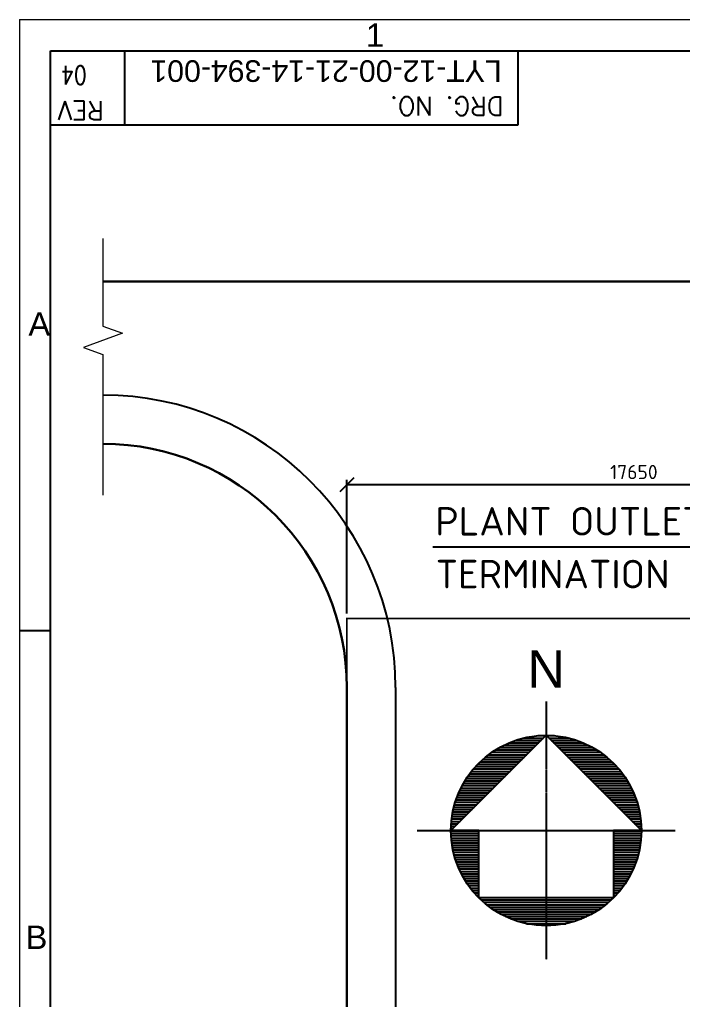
# Model space of a CAD drawing. Header units: inches. Extents: x 8618018 to 8935006, y 2431589 to 2567223.
# Drawn here: x 8618018 to 8638399, y 2514308 to 2544453 of the extents above; entities that cross this region are included whole.
import ezdxf
from ezdxf.enums import TextEntityAlignment as Align

# ---------------------------------------------------------------- set-up
doc = ezdxf.new("R2010")
doc.units = ezdxf.units.IN
doc.header["$MEASUREMENT"] = 0
doc.linetypes.add('CENTER', pattern=[2, 1.25, -0.25, 0.25, -0.25])
doc.linetypes.add('CENTER2', pattern=[1.125, 0.75, -0.125, 0.125, -0.125])
doc.layers.get('Defpoints').update_dxf_attribs({"color": 252})
for name, color, linetype in [('AC Text', 7, 'Continuous'), ('BOM', 252, 'Continuous'), ('CENTRE OF ROAD', 252, 'CENTER2'), ('DRG', 252, 'Continuous'), ('LAY-ROAD', 252, 'Continuous'), ('LAY-ROAD CARREGE WAY', 252, 'Continuous')]:
    doc.layers.add(name, color=color, linetype=linetype)
doc.layers.add('DIM', color=252, linetype='Continuous', lineweight=13)
doc.layers.add('RAHM5', color=252, linetype='Continuous', lineweight=0)
doc.styles.add('COMPLEX', font='arial.ttf', dxfattribs={"width": 0.8})
doc.styles.add('ISOCPEUR', font='isocpeur.ttf')
doc.styles.add('ROMANS', font='ROMANS.shx', dxfattribs={"width": 0.8})
doc.styles.add('SIMPLEX', font='SIMPLEX.shx')
doc.styles.get("Standard").update_dxf_attribs({"font": 'arial.ttf'})
doc.styles.add('TITLE', font='simplex.shx', dxfattribs={"width": 0.8})
doc.dimstyles.new('DIM', dxfattribs={"dimscale": 175, "dimtxt": 2.5, "dimasz": 2.5, "dimexe": 0.875, "dimexo": 0.875, "dimgap": 1, "dimtad": 1, "dimdec": 0, "dimzin": 9, "dimdsep": 46, "dimtxsty": 'ISOCPEUR', "dimblk": 'OBLIQUE', "dimcen": 0.09, "dimclrd": 256, "dimclre": 256, "dimclrt": 252, "dimadec": 0, "dimazin": 0, "dimtfac": 1, "dimtdec": 0, "dimtmove": 0, "dimatfit": 3, "dimfxl": 1, "dimtfill": 1, "dimtolj": 1, "dimtzin": 0, "dimarcsym": 0})

# ---------------------------------------------------------------- blocks, each defined once
blk = doc.blocks.new('_Oblique')
at = {"color": 0, "linetype": 'ByBlock', "lineweight": -2}
blk.add_line((-0.5, -0.5), (0.5, 0.5), dxfattribs=at)
blk = doc.blocks.new('*X80')
at = {"color": 0}
for p, q in [((137.95, 129.75), (138.78, 129.75)), ((138.85, 129.75), (139.68, 129.75)), ((134.38, 128.75), (137.78, 128.75)), ((134.92, 129), (138.03, 129)), ((135.58, 129.25), (138.28, 129.25)), ((136.43, 129.5), (138.53, 129.5)), ((139.1, 129.5), (141.19, 129.5)), ((139.35, 129.25), (142.05, 129.25)), ((139.6, 129), (142.7, 129)), ((139.85, 128.75), (143.25, 128.75)), ((132.76, 127.75), (136.78, 127.75)), ((133.11, 128), (137.03, 128)), ((133.49, 128.25), (137.28, 128.25)), ((133.91, 128.5), (137.53, 128.5)), ((140.1, 128.5), (143.72, 128.5)), ((140.35, 128.25), (144.14, 128.25)), ((140.6, 128), (144.52, 128)), ((140.85, 127.75), (144.86, 127.75)), ((131.64, 126.75), (135.78, 126.75)), ((131.89, 127), (136.03, 127)), ((132.16, 127.25), (136.28, 127.25)), ((132.45, 127.5), (136.53, 127.5)), ((141.1, 127.5), (145.18, 127.5)), ((141.35, 127.25), (145.47, 127.25)), ((141.6, 127), (145.74, 127)), ((141.85, 126.75), (145.99, 126.75)), ((130.79, 125.75), (134.78, 125.75)), ((130.98, 126), (135.03, 126)), ((131.18, 126.25), (135.28, 126.25)), ((131.4, 126.5), (135.53, 126.5)), ((142.1, 126.5), (146.23, 126.5)), ((142.35, 126.25), (146.45, 126.25)), ((142.6, 126), (146.65, 126)), ((142.85, 125.75), (146.84, 125.75)), ((130.13, 124.75), (133.78, 124.75)), ((130.28, 125), (134.03, 125)), ((130.44, 125.25), (134.28, 125.25)), ((130.61, 125.5), (134.53, 125.5)), ((143.1, 125.5), (147.02, 125.5)), ((143.35, 125.25), (147.19, 125.25)), ((143.6, 125), (147.35, 125)), ((143.85, 124.75), (147.5, 124.75)), ((129.53, 123.5), (132.53, 123.5)), ((129.63, 123.75), (132.78, 123.75)), ((129.74, 124), (133.03, 124)), ((129.87, 124.25), (133.28, 124.25)), ((129.99, 124.5), (133.53, 124.5)), ((144.1, 124.5), (147.63, 124.5)), ((144.35, 124.25), (147.76, 124.25)), ((144.6, 124), (147.88, 124)), ((144.85, 123.75), (148, 123.75)), ((145.1, 123.5), (148.1, 123.5)), ((129.19, 122.5), (131.53, 122.5)), ((129.26, 122.75), (131.78, 122.75)), ((129.34, 123), (132.03, 123)), ((129.43, 123.25), (132.28, 123.25)), ((145.35, 123.25), (148.2, 123.25)), ((145.6, 123), (148.28, 123)), ((145.85, 122.75), (148.37, 122.75)), ((146.1, 122.5), (148.44, 122.5)), ((128.96, 121.5), (130.53, 121.5)), ((129.01, 121.75), (130.78, 121.75)), ((129.06, 122), (131.03, 122)), ((129.12, 122.25), (131.28, 122.25)), ((146.35, 122.25), (148.51, 122.25)), ((146.6, 122), (148.57, 122)), ((146.85, 121.75), (148.62, 121.75)), ((147.1, 121.5), (148.67, 121.5)), ((128.84, 120.5), (129.53, 120.5)), ((128.86, 120.75), (129.78, 120.75)), ((128.89, 121), (130.03, 121)), ((128.92, 121.25), (130.28, 121.25)), ((147.35, 121.25), (148.71, 121.25)), ((147.6, 121), (148.74, 121)), ((147.85, 120.75), (148.77, 120.75)), ((148.1, 120.5), (148.79, 120.5)), ((128.81, 119.75), (131.74, 119.75)), ((128.82, 120.25), (129.28, 120.25)), ((128.82, 120), (129.03, 120)), ((128.82, 119.5), (131.74, 119.5)), ((145.89, 119.75), (148.81, 119.75)), ((145.89, 119.5), (148.81, 119.5)), ((148.35, 120.25), (148.8, 120.25)), ((148.6, 120), (148.81, 120)), ((128.83, 119.25), (131.74, 119.25)), ((128.85, 119), (131.74, 119)), ((128.87, 118.75), (131.74, 118.75)), ((128.9, 118.5), (131.74, 118.5)), ((145.89, 119.25), (148.8, 119.25)), ((145.89, 119), (148.78, 119)), ((145.89, 118.75), (148.76, 118.75)), ((145.89, 118.5), (148.73, 118.5)), ((128.93, 118.25), (131.74, 118.25)), ((128.98, 118), (131.74, 118)), ((129.02, 117.75), (131.74, 117.75)), ((129.08, 117.5), (131.74, 117.5)), ((145.89, 118.25), (148.7, 118.25)), ((145.89, 118), (148.65, 118)), ((145.89, 117.75), (148.6, 117.75)), ((145.89, 117.5), (148.55, 117.5)), ((129.14, 117.25), (131.74, 117.25)), ((129.21, 117), (131.74, 117)), ((129.29, 116.75), (131.74, 116.75)), ((129.37, 116.5), (131.74, 116.5)), ((145.89, 117.25), (148.49, 117.25)), ((145.89, 117), (148.42, 117)), ((145.89, 116.75), (148.34, 116.75)), ((145.89, 116.5), (148.26, 116.5)), ((129.46, 116.25), (131.74, 116.25)), ((129.56, 116), (131.74, 116)), ((129.67, 115.75), (131.74, 115.75)), ((129.78, 115.5), (131.74, 115.5)), ((129.9, 115.25), (131.74, 115.25)), ((145.89, 116.25), (148.17, 116.25)), ((145.89, 116), (148.07, 116)), ((145.89, 115.75), (147.96, 115.75)), ((145.89, 115.5), (147.85, 115.5)), ((145.89, 115.25), (147.73, 115.25)), ((130.03, 115), (131.74, 115)), ((130.18, 114.75), (131.74, 114.75)), ((130.33, 114.5), (131.74, 114.5)), ((130.49, 114.25), (131.74, 114.25)), ((145.89, 115), (147.59, 115)), ((145.89, 114.75), (147.45, 114.75)), ((145.89, 114.5), (147.3, 114.5)), ((145.89, 114.25), (147.14, 114.25)), ((130.66, 114), (131.74, 114)), ((130.84, 113.75), (131.74, 113.75)), ((131.04, 113.5), (131.74, 113.5)), ((131.25, 113.25), (131.74, 113.25)), ((145.89, 114), (146.97, 114)), ((145.89, 113.75), (146.79, 113.75)), ((145.89, 113.5), (146.59, 113.5)), ((145.89, 113.25), (146.38, 113.25)), ((131.47, 113), (131.74, 113)), ((131.71, 112.75), (131.74, 112.75)), ((131.97, 112.5), (145.66, 112.5)), ((132.24, 112.25), (145.39, 112.25)), ((145.89, 113), (146.16, 113)), ((145.89, 112.75), (145.92, 112.75)), ((132.54, 112), (145.09, 112)), ((132.86, 111.75), (144.76, 111.75)), ((133.22, 111.5), (144.41, 111.5)), ((133.61, 111.25), (144.02, 111.25)), ((134.04, 111), (143.59, 111)), ((134.53, 110.75), (143.09, 110.75)), ((135.11, 110.5), (142.52, 110.5)), ((135.81, 110.25), (141.82, 110.25)), ((136.76, 110), (140.87, 110))]:
    blk.add_line(p, q, dxfattribs=at)
blk = doc.blocks.new('A$Ce7f27938')
at = {"color": 9, "linetype": 'CENTER2'}
for p, q in [((0, 3971), (0, -3971)), ((-3971, 0), (3971, 0))]:
    blk.add_line(p, q, dxfattribs=at)
at = {"color": 7}
blk.add_lwpolyline([(-2072, 0), (-2930, 0), (0, 2930), (2930, 0), (2072, 0), (2072, -2072), (-2072, -2072)], close=True, dxfattribs=at)
blk.add_circle((0, 0), 2930)
at = {"color": 7, "xscale": 292.96875, "yscale": 292.96875, "zscale": 292.96875}
blk.add_blockref('*X80', (-40668, -35094), dxfattribs=at)
at = {"color": 7}
blk.add_text('N', height=1150, dxfattribs=at).set_placement((0, 4973), align=Align.MIDDLE)
blk = doc.blocks.new('*D238')
at = {"layer": 'Defpoints', "color": 0, "transparency": 16777216}
for p in [(0, 58799), (0, 54685), (17650, 53950)]:
    blk.add_point(p, dxfattribs=at)
at = {"layer": 'DIM', "lineweight": -2, "transparency": 16777216}
for p, q in [((0, 54838), (0, 58952)), ((17650, 58799), (0, 58799)), ((17650, 54103), (17650, 58952))]:
    blk.add_line(p, q, dxfattribs=at)
at = {"layer": 'DIM', "lineweight": -2, "transparency": 16777216, "xscale": 437.5, "yscale": 437.5, "zscale": 437.5, "rotation": 180}
blk.add_blockref('_Oblique', (0, 58799), dxfattribs=at)
at = {"layer": 'DIM', "lineweight": -2, "transparency": 16777216, "xscale": 437.5, "yscale": 437.5, "zscale": 437.5}
blk.add_blockref('_Oblique', (17650, 58799), dxfattribs=at)
at = {"layer": 'DIM', "color": 252, "transparency": 16777216, "insert": (8825, 59193), "char_height": 437.5, "attachment_point": 5, "style": 'ISOCPEUR', "bg_fill": 3, "box_fill_scale": 1.1, "bg_fill_color": 256, "bg_fill_true_color": 13158600, "bg_fill_transparency": 0}
blk.add_mtext('\\A1;17650', dxfattribs=at)
blk = doc.blocks.new('DC TIT_A1')
at = {"color": 3, "style": 'SIMPLEX', "width": 0.8}
blk.add_attdef('REV.', text='', height=3, rotation=180, dxfattribs=at).set_placement((9.51, 537.59), align=Align.CENTER)
at = {"color": 3, "width": 0.8}
for tag, height, style, p in [('CUSTOMER', 4.5, 'TITLE', (757.14, 61)), ('EQUIPMENT', 4.5, 'TITLE', (767.57, 50.9)), ('DETAIL', 5, 'TITLE', (766.57, 39.47)), ('TS', 2.5, 'SIMPLEX', (811.83, 20.6)), ('REV.', 3, 'SIMPLEX', (830.3, 7.7))]:
    blk.add_attdef(tag, text='', height=height, dxfattribs=dict(at, style=style)).set_placement(p, align=Align.CENTER)
at = {"color": 2, "width": 0.8}
for tag, p, height, style in [('SCALE', (665.45, 26.07), 2.5, 'TITLE'), ('DRN_NAME', (664.74, 20.15), 2.5, 'TITLE'), ('DRN_DATE', (691.91, 20.15), 2.5, 'TITLE'), ('REF_DRG_NAME', (231.12, 12.98), 3, 'SIMPLEX'), ('CHK_NAME', (664.7, 13.89), 2.5, 'TITLE'), ('CHK_DATE', (691.91, 13.89), 2.5, 'TITLE'), ('REF_DRG_NO', (193.06, 12.98), 2.5, 'SIMPLEX'), ('APP_NAME', (664.7, 6.93), 2.5, 'TITLE'), ('APP_DATE', (691.91, 6.93), 2.5, 'TITLE')]:
    blk.add_attdef(tag, p, '', height=height, dxfattribs=dict(at, style=style))
at = {"layer": 'RAHM5', "color": 3, "style": 'SIMPLEX', "width": 0.8}
blk.add_attdef('DRG_NO', text='', height=4, rotation=180, dxfattribs=at).set_placement((18.58, 538.6), align=Align.RIGHT)
for tag, p in [('MATERIAL', (713.43, 21)), ('WEIGHT', (764.68, 20.22))]:
    blk.add_attdef(tag, p, '', height=3, dxfattribs=at)
for tag, p in [('DC_PART_ID', (752.74, 6.94)), ('DRG_NO', (821.28, 6.94))]:
    blk.add_attdef(tag, text='', height=4.5, dxfattribs=at).set_placement(p, align=Align.RIGHT)
blk = doc.blocks.new('A1')
at = {"layer": 'BOM', "color": 7}
for p, q in [((5.01, 4.98), (5.01, 588.92)), ((5.01, 588.92), (836, 588.92))]:
    blk.add_line(p, q, dxfattribs=at)
at = {"layer": 'DIM', "color": 7}
for q in [(841, 594), (0, 0)]:
    blk.add_line((0, 594), q, dxfattribs=at)
at = {"layer": 'DRG', "color": 7}
for p, q in [((16.95, 588.92), (16.95, 576.97)), ((80.69, 576.97), (80.69, 588.92)), ((5.01, 576.97), (80.69, 576.97)), ((5.01, 495), (0, 495))]:
    blk.add_line(p, q, dxfattribs=at)
at = {"layer": 'DRG', "lineweight": 0}
ref = blk.add_blockref('DC TIT_A1', (-0.71, 0.68), dxfattribs=dict(at, xscale=1.001190476, yscale=1.001190476, zscale=1.001190476))
ref.add_attrib('REV.', '04', dxfattribs={"layer": '0', "color": 3, "height": 3.004, "style": 'SIMPLEX', "width": 0.8}).set_placement((830.58, 8.4), align=Align.CENTER)
ref.add_attrib('REV.', '04', dxfattribs={"layer": '0', "color": 3, "height": 3.004, "rotation": 180, "style": 'SIMPLEX', "width": 0.8}).set_placement((8.81, 586.52), align=Align.CENTER)
at = {"color": 7, "style": 'COMPLEX'}
blk.add_text('LYT-12-00-21-14-394-001', height=3.5042, rotation=180, dxfattribs=at).set_placement((78.03, 587.42))
at = {"color": 7, "style": 'ROMANS'}
for p in [(574.46, 35.06), (574.46, 25.99)]:
    blk.add_attdef('-', text='', height=3.2, dxfattribs=at).set_placement(p, align=Align.CENTER)
blk.add_attdef('REVNO.', (623.63, 25.56), '', height=3.2, dxfattribs=at)
at = {"layer": 'AC Text', "color": 7, "style": 'ROMANS'}
for tag, p in [('DRAWN____BY', (536.24, 17.62)), ('CHECKED_____BY', (574.6, 17.8)), ('APPROVED_____BY', (613.13, 17.62))]:
    blk.add_attdef(tag, p, '', height=2, dxfattribs=at)
at = {"layer": 'DRG', "color": 7}
for s, p in [('1', (56.04, 589.59)), ('A', (1.42, 542.8)), ('B', (0.95, 443.5))]:
    blk.add_text(s, height=3.8, dxfattribs=at).set_placement(p)
at = {"layer": 'DRG', "color": 7, "style": 'SIMPLEX'}
for s, p in [('REV', (13.67, 580.78)), ('DRG. NO.', (78.35, 581.49))]:
    blk.add_text(s, height=3.004, rotation=180, dxfattribs=at).set_placement(p)
blk = doc.blocks.new('GA CRM')
at = {"const_width": 50}
blk.add_lwpolyline([(0, 0), (0, 54685), (95505, 54685), (95505, 0), (0, 0)], dxfattribs=at)
at = {"layer": 'CENTRE OF ROAD', "linetype": 'CENTER', "lineweight": 30}
for p, q in [((-7500, 65060), (22707.1, 65060)), ((7500, 65060), (111255, 65060))]:
    blk.add_line(p, q, dxfattribs=at)
at = {"layer": 'DIM', "linetype": 'Continuous'}
blk.add_lwpolyline([(-7500, 66382.3), (-7500, 63684.3), (-6899, 63465.5), (-8101, 63028), (-7500, 62809.3), (-7500, 58485.9)], dxfattribs=at)
at = {"layer": 'LAY-ROAD', "lineweight": 30}
blk.add_line((0, 52560), (0, -10440), dxfattribs=at)
blk.add_arc((-7500, 52560), 7500, 0, 90, dxfattribs=at)
at = {"layer": 'LAY-ROAD CARREGE WAY', "color": 252}
blk.add_line((1500, 52560), (1500, -10440), dxfattribs=at)
blk.add_arc((-7500, 52560), 9000, 0, 90, dxfattribs=at)
blk.add_blockref('A$Ce7f27938', (6128.6, 48163.8))
at = {"layer": 'DIM', "color": 252, "style": 'ISOCPEUR'}
for s, p in [('PLANT OUTLET', (2719.4, 57240)), ('TERMINATION POINTS', (2731.5, 55615.5))]:
    blk.add_text(s, height=875, dxfattribs=at).set_placement(p)
at = {"layer": 'DIM'}
blk.add_leader([(18425.1, 54154.6), (14001.6, 56882.4), (2648.2, 56882.4)], dimstyle='DIM', override={"dimtad": 0, "dimldrblk": 'Dot'}, dxfattribs=at)
dim = blk.add_linear_dim(base=(0, 58799), p1=(17650.1, 53949.8), p2=(0, 54685), dimstyle='DIM', override={"dimtmove": 1}, dxfattribs=at)
dim.commit()
dim.dimension.update_dxf_attribs({"geometry": '*D238', "text_midpoint": (8825, 59192.7)})

msp = doc.modelspace()

# ---------------------------------------------------------------- block references
at = {"color": 252}
msp.add_blockref('GA CRM', (8628081, 2471340), dxfattribs=at)

# ---------------------------------------------------------------- next in the draw order: block references
at = {"color": 2, "xscale": 190, "yscale": 190, "zscale": 190}
msp.add_blockref('A1', (8618018, 2431592.8), dxfattribs=at)

doc.saveas('drawing.dxf')
